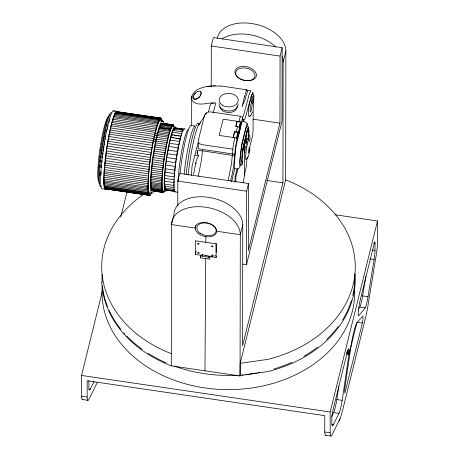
<?xml version="1.0" encoding="UTF-8"?>
<svg xmlns="http://www.w3.org/2000/svg" width="459" height="459" viewBox="0 0 459 459"><rect width="100%" height="100%" fill="white"/><g stroke="black" fill="none" stroke-linecap="round" stroke-linejoin="round"><path stroke-width="0.69" d="M82.838 399.181A20.259 2.41 -81.6 0 1 81.495 396.232L81.53 375.439L102.185 292.096M97.147 382.686L88.954 399.238A20.259 2.41 -81.6 0 1 87.141 397.064L87.17 380.752L324.783 415.67L324.748 431.994A20.259 2.41 -81.6 0 0 326.091 434.943M217.342 38.281A35.004 22.015 13.9 0 1 253.529 23.828A35.004 22.015 13.9 0 1 285.877 50.955L285.647 179.865L240.183 363.356L240.057 375.973L171.293 365.869L171.534 224.6L174.001 214.669A35.004 22.015 13.9 0 1 208.42 197.313A35.004 22.015 13.9 0 1 242.765 224.772L242.559 345.765L282.928 182.837L283.14 61.988A35.004 22.015 13.9 0 0 282.222 56.681M177.788 206.068L177.828 181.07L179.727 173.41L248.497 183.514L248.382 250.562L279.956 123.138L280.07 56.09L282.153 47.684L213.383 37.575L211.301 45.986L211.232 86.642M215.311 85.672C206.757 86.269 195.477 87.176 191.69 96.344L191.667 125.565M195.408 254.406L195.431 240.78L216.149 243.827L216.126 257.453L209.803 256.524L209.797 259.197L200.56 257.843L200.566 255.164L195.408 254.406L196.228 251.096M234.538 132.175L234.543 131.314L236.316 131.572A2.926 1.836 13.9 0 1 238.548 132.594L238.548 133.121L237.923 133.03L237.923 132.674L234.538 132.175L233.138 137.832L234.543 131.314M234.985 182.257L234.997 178.677A2.438 0.287 -81.6 0 1 235.45 175.275L237.005 169.01M235.834 181.793L235.943 176.744L237.957 168.505M235.915 126.65L237.16 121.268L235.76 126.426L237.538 126.69A2.926 1.836 13.9 0 1 239.764 127.711L238.548 133.121M236.614 138.279L237.24 138.371L237.24 138.974L238.451 134.085M236.764 138.268L237.923 133.03M237.825 133.994L238.743 134.126L240.155 127.872L239.231 127.734M238.743 134.126L240.155 127.872M240.057 375.973L240.304 234.71L242.765 224.772M239.38 127.7L240.539 122.117L237.16 121.618M240.155 128.445L239.856 128.405L241.073 122.937L242.57 117.682L243.167 121.486L243.545 119.971L242.977 119.26M242.019 160.834L242.518 162.452L241.91 164.901L240.281 165.624L240.103 161.752A7.872 0.935 -81.6 0 1 240.212 158.648L241.618 146.283A136.174 16.185 -81.6 0 1 246.322 127.304L246.753 126.139L247.223 126.368M244.687 142.835L244.63 175.556L243.029 182.825M244.119 140.477L245.502 140.683L246.598 140.133L246.942 131.222M242.926 264.223L246.472 264.745L246.598 191.179L248.497 183.514M246.867 141.068L246.776 144.717M246.598 140.133L248.199 139.507C248.399 137.235 249.461 125.755 247.504 129.943L242.874 148.974L242.203 155.567L242.191 161.901L242.518 161.637M253.207 107.475L253.024 131.102A4.693 0.557 -81.6 0 1 252.14 137.534L249.914 146.53M253.225 95.438L252.869 92.202L251.383 95.512L245.135 118.663L244.142 120.321L243.545 119.971M253.638 107.085L253.758 98.731M282.153 47.684L282.027 121.251L246.472 264.745M340.033 418.683L331.949 434.96A20.259 2.41 -81.6 0 1 330.136 432.785L330.176 411.981L377.505 220.98L335.001 214.737M374.986 250.402L374.997 243.259A3.672 0.436 -81.6 0 0 374.504 242.432L360.212 300.088A10.861 1.291 -81.6 0 0 358.181 314.484L358.554 315.93L365.238 307.851A14.097 1.675 -81.6 0 0 368.003 296.703L374.223 258.589A9.891 1.176 -81.6 0 0 374.974 251.027L374.986 250.402L372.289 250.006M377.505 220.98L377.464 242.564A14.172 1.687 -81.6 0 1 376.191 255.382L368.084 304.983A26.238 3.115 -81.6 0 1 365.507 317.846L342.609 410.26A32.279 3.838 -81.6 0 1 340.148 418.413L339.861 419.096A32.279 3.838 -81.6 0 1 339.052 420.656M204.989 370.82L205.712 258.601M349.27 351.055L349.27 350.458A10.947 1.302 -81.6 0 0 347.245 352.432L332.551 411.792L331.857 416.979L331.874 423.823A15.985 1.899 -81.6 0 0 333.079 425.269L339.006 413.37A16.937 2.014 -81.6 0 0 342.23 400.34L349.138 353.046L349.27 351.055L347.251 350.762M205.827 242.312L205.907 236.678M162.079 188.724L151.177 187.123L151.126 188.161L162.027 189.762L161.929 185.195L150.862 183.629L151.149 175.355L152.922 158.642L155.859 141.504L159.17 128.531L170.203 130.293L170.45 129.14L159.548 127.539L159.302 128.692M161.929 185.195L161.935 178.89C162.956 164.425 165.091 149.938 168.424 135.841L170.203 130.293M174.42 179.785L164.511 178.431L165.424 167.386L167.024 155.532L170.731 137.201L180.576 138.934M174.558 172.877L175.998 160.742M104.245 173.548L103.854 180.714L147.844 187.18L148.24 180.014L104.05 173.462L106.574 149.651L109.07 134.957L111.474 124.211L155.658 130.758L157.345 124.148L113.356 117.682L113.063 119.283L157.053 125.749M104.945 188.643L148.934 195.109L148.98 193.818L148.687 194.587L104.698 188.121L104.818 186.624L104.509 187.444L148.498 193.91L148.814 193.09L148.687 194.587M148.24 180.014L148.716 171.098L150.569 156.112L153.065 141.424L155.658 130.758M105.226 188.758L149.215 195.224L149.261 193.939L148.934 195.109M105.501 188.924L149.789 195.431L149.542 194.059L149.215 195.224M161.711 121.159L161.838 119.564L161.528 120.384L161.402 118.365L116.202 111.767L116.242 112.707L116.557 111.583L160.845 118.083L160.799 119.415L161.12 118.25L117.837 111.887M161.12 118.25L161.075 119.535L161.402 118.365M230.59 180.852L230.883 179.153C234.956 165.819 233.895 151.768 237.24 138.371M165.469 188.224L165.383 189.917L174.931 191.323M151.281 188.827L151.487 188.448L151.436 189.487L162.337 191.093L162.388 190.055L162.182 190.428L151.281 188.827L151.332 187.788L151.126 188.161M151.59 190.152L151.797 189.779L151.809 190.571L162.962 192.281L162.698 191.38L162.492 191.753L151.59 190.152L151.642 189.114L151.436 189.487M162.182 190.428L162.234 189.389L162.027 189.762M162.492 191.753L162.543 190.714L162.337 191.093M88.897 380.677L88.874 388.102A15.985 1.899 -81.6 0 0 90.079 389.548L94.095 381.492M240.539 122.461L241.164 122.553A2.926 1.836 13.9 0 0 238.938 121.532L223.252 119.225L220.836 128.371L219.23 135.428L234.916 137.734L233.763 142.783A3.678 0.436 -81.6 0 0 233.143 146.53L232.002 158.682A12.049 1.434 -81.6 0 1 230.888 166.933L228.593 178.402A3.121 0.373 -81.6 0 0 228.198 180.754M191.426 175.39L192.08 165.814L198.896 139.668M177.151 154.522L177.283 152.663M237.142 106.046L237.016 107.67A8.629 6.219 1.2 0 1 233.396 111.612L231.388 112.237A8.589 5.422 2.8 0 1 222.908 110.992L220.389 108.393A8.629 6.219 1.2 0 1 219.93 106.798M104.245 184.862L104.159 185.895L148.154 192.361L148.452 191.564L148.326 193.107L104.336 186.641L104.422 185.614M104.509 187.444L104.595 186.383M148.154 192.361L148.28 190.806L148.028 191.162L104.038 184.702L104.233 183.055L103.963 183.434L147.953 189.9L148.223 189.521L148.028 191.162M148.498 193.91L148.63 192.315L148.326 193.107M161.924 121.394L162.01 120.367M195.936 163.714L196.234 160.421L198.546 155.653L197.135 153.541L197.422 150.644L202.442 150.827L234.681 155.744M174.254 189.378L164.706 187.978L164.953 185.327L164.5 186.119L174.047 187.524L174.191 186.383M174.649 189.223L174.523 190.542L164.982 189.142L165.102 187.817M151.022 183.594L150.913 184.805L161.981 186.371M151.074 184.77L150.965 185.981L161.35 187.444M151.126 185.941L151.177 187.123M202.442 150.827L202.109 154.293A12.049 1.434 -81.6 0 1 201.002 162.543L198.707 174.007A3.121 0.373 -81.6 0 0 198.311 176.359M178.511 147.196L178.74 145.113M146.742 187.932L148.165 188.144L147.907 188.511L103.912 182.045L104.113 180.347M103.963 183.434L104.17 181.678L103.912 182.045M147.907 188.511L148.108 186.813L146.685 186.606M147.953 189.9L148.165 188.144M174.236 180.932L173.961 182.653L174.317 182.607L164.775 181.202L164.408 184.059L173.955 185.459L174.173 183.749M164.5 186.119L164.792 183.835M179.945 140.913L180.192 139.18M180.823 137.201L180.989 136.048L171.442 134.642L171.029 137.534L170.731 137.201M331.708 416.422L333.613 412.578A16.937 2.014 -81.6 0 0 336.843 399.548L338.811 386.134M111.663 124.297L111.933 122.501L156.135 129.054M112.139 122.587L112.403 120.855L156.594 127.401M112.598 120.941L113.063 119.283M249.736 151.131L249.994 149.404M164.873 178.379L164.414 181.248L164.775 181.202M358.106 309.182L359.85 307.06A14.097 1.675 -81.6 0 0 362.61 295.912L365.823 276.261M172.527 132.536L172.9 130.431L182.441 131.836M181.414 135.675L181.781 133.575L172.234 132.175L171.741 134.975L173.106 135.175M113.792 116.488L113.918 117.034L114.222 115.381L158.212 121.847L157.907 123.5L157.781 122.949L113.792 116.488L113.476 118.198L113.356 117.682M114.652 114.257L114.773 114.79L115.089 113.373L159.084 119.839L158.768 121.251L158.642 120.717L114.652 114.257L114.348 115.915L114.222 115.381M157.781 122.949L157.466 124.664L157.345 124.148M158.642 120.717L158.338 122.381L158.212 121.847M249.742 150.259L249.616 150.879M174.667 174.248L174.518 176.962L164.97 175.562M193.491 174.523L195.861 162.698M246.655 142.422L246.925 141.097M166.497 128.704L159.68 127.705L159.921 126.546L170.96 128.313L171.586 126.363L160.684 124.762L160.438 125.72L165.206 126.42M160.059 126.713L160.438 125.72M167.856 128.904L170.582 129.306L170.96 128.313M173.204 130.861L173.605 128.968L183.152 130.373M183.72 129.57L174.173 128.164L173.64 130.689L173.605 128.968M247.562 158.171L247.82 156.978M115.616 113.264L115.834 112.289L159.824 118.755L159.87 119.696L160.197 118.227L160.237 119.174L160.552 118.043L160.507 119.288L160.845 118.083M115.984 112.742L116.202 111.767M150.294 192.878A36.651 4.355 -81.6 0 1 153.432 141.234L155.211 133.276A36.651 4.355 -81.6 0 1 161.126 121.056M115.089 113.373L115.129 114.285L115.467 112.776L159.457 119.237L159.124 120.751L159.084 119.839M159.824 118.755L159.502 120.212L159.457 119.237M153.799 191.185A36.651 4.355 -81.6 0 1 150.472 181.403A36.651 4.355 -81.6 0 1 155.526 141.544L157.299 133.586A36.651 4.355 -81.6 0 1 163.215 121.365L161.82 121.159M147.305 194.828L150.145 195.241L151.218 192.723L151.258 193.635M249.432 152.772L248.485 156.175L246.621 159.537M198.569 139.37L204.645 114.836L206.229 113.098L205.609 114.079M236.316 131.572L237.538 126.69M238.548 132.594L239.764 127.711M231.617 181.775L234.675 168.528L234.48 164.339A11.452 1.36 -81.6 0 1 234.635 159.921L235.811 148.033A6.552 0.78 -81.6 0 1 236.689 143.26A140.316 16.679 -81.6 0 1 241.537 123.7A6.552 0.78 -81.6 0 1 242.409 121.405L242.805 121.291M362.409 323.016L363.069 318.535L362.874 316.044L357.28 322.304L356.213 324.174A29.244 3.477 -81.6 0 0 351.25 344.21L344.629 389.582L344.835 393.145L362.409 323.016L357.022 322.224L349.959 350.733M244.366 175.172L246.013 168.092L246.867 160.753M120.769 217.084L127.137 191.392M197.135 153.541L197.64 151.516M195.798 225.421L195.144 228.071L171.534 224.6A35.004 22.015 13.9 0 1 205.959 207.25A35.004 22.015 13.9 0 1 240.304 234.71L216.7 231.238M200.56 257.843L201.294 254.883L202.614 255.078M236.517 138.331L237.923 132.674M239.139 127.774L240.539 122.117M238.921 132.192L239.701 129.036M216.126 257.453L216.453 256.128M242.077 154.505L245.502 140.683M248.199 139.507L248.778 137.178L248.973 131.79A6.724 0.798 -81.6 0 0 248.893 129.828L248.262 127.562L247.711 128.44A134.843 16.025 -81.6 0 0 243.058 147.236L241.853 158.217A6.724 0.798 -81.6 0 0 241.761 160.897L241.91 164.901M283.14 61.988L285.877 50.955M161.011 124.303L161.086 124.802L161.333 123.85L172.234 125.45L171.987 126.403L171.913 125.909L161.011 124.303L160.765 125.261L160.684 124.762M173.99 126.202L173.783 126.575L173.617 125.118L161.66 123.391L161.407 124.343L161.333 123.85M171.913 125.909L171.666 126.862L171.586 126.363M162.406 192.103L163.765 192.304L164.339 190.887L164.414 191.386M238.938 121.532L240.017 117.567A3.678 0.436 -81.6 0 1 240.631 116.322M149.789 195.431L150.104 194.3L150.145 195.241M176.572 156.938L176.927 155.739M176.176 160.139L176.531 158.946L166.984 157.54M208.397 112.019L210.492 104.25L211.846 103.321L215.885 102.908L213.096 112.966M209.465 256.007L209.017 257.401L202.264 256.151L202.706 254.756M216.137 252.048L216.338 251.423M215.323 255.072L214.887 256.3M252.461 111.824L251.125 115.198L249.696 116.259M162.216 123.305L173.364 125.009L173.129 125.697L172.871 124.796L161.97 123.196L161.734 123.884L161.66 123.391M162.962 192.281L163.197 191.592L163.209 192.39L152.308 190.783L152.543 190.095L152.554 190.892L163.456 192.493L163.691 191.805L163.765 192.304M163.209 192.39L163.444 191.701L163.456 192.493M172.871 124.796L172.309 125.944L172.234 125.45M173.617 125.118L173.376 125.806L173.364 125.009M151.809 190.571L152.044 189.883L152.055 190.68M164.706 187.978L165.051 186.985M164.982 189.142L165.32 188.15M193.767 95.202L193.004 97.101L193.337 98.61C196.618 100.923 201.266 96.361 201.134 92.907L200.83 92.374M242.495 118.181L244.142 113.482L249.191 94.359L250.166 91.731L251.033 90.934M205.672 113.958L206.349 112.851L208.375 111.973L210.589 111.887L240.476 116.282M204.611 115.909L198.208 125.686L200.79 122.398M147.844 187.18L148.108 186.813M194.507 94.319L195.419 93.498M248.199 128.095A9.639 1.147 -81.6 0 0 248.061 126.535L247.355 124.056L246.822 124.418L246.363 125.881A138.216 16.426 -81.6 0 0 241.583 145.147L239.862 159.629A9.639 1.147 -81.6 0 0 239.73 163.381L239.902 167.156L238.623 168.436L237.125 169.159L234.675 168.528M240.183 363.356L268.073 359.328A126.782 97.406 0.1 0 0 354.905 274.166A126.782 97.406 0.1 0 0 285.647 179.865M238.686 375.772L268.05 371.532A126.782 97.406 0.1 0 0 355.042 273.627M206.757 86.585L211.742 86.194M213.171 86.085L220.647 86.051M213.722 102.85C207.061 102.805 199.866 105.995 193.692 102.242L191.73 99.62L191.69 96.344M248.204 138.549L245.364 138.274M235.048 154.264L197.886 148.768L198.586 145.153L198.213 142.405A6.191 3.07 4.4 0 0 203.027 144.797L232.914 149.186M211.301 45.986L280.07 56.09M220.498 85.931L246.644 89.775M245.921 90.084L250.786 90.802M253.012 119.179L279.956 123.138M240.441 122.846L241.073 122.937M240.441 123.425L241.067 123.517M239.139 128.118L239.764 128.21M113.224 110.82L116.437 111.29M237.825 133.414L238.743 133.552M166.571 126.621L171.339 127.321M174.747 127.809L184.294 129.214M175.183 127.998L183.365 129.197M236.517 138.664L237.142 138.756A2.926 1.836 13.9 0 0 234.916 137.734M158.923 129.685L169.824 131.291M158.516 131.148L169.417 132.749M158.114 132.605L169.015 134.206M111.221 125.892L155.211 132.358M174.472 135.376L176.514 135.675M177.88 135.875L179.245 136.076M155.211 133.276L157.299 133.586M157.707 134.062L168.608 135.663M110.757 127.963L154.752 134.43M172.395 137.729L173.76 137.929M175.803 138.234L177.168 138.434M178.534 138.635L179.894 138.836M157.299 135.52L168.201 137.121M154.769 135.267L156.858 135.571M110.298 130.029L154.287 136.489M156.892 137.35L167.793 138.951M154.322 137.258L156.416 137.562M170.318 140.087L179.865 141.492L179.458 141.917L179.153 144.694L169.606 143.288M109.821 132.163L153.811 138.629M156.485 139.169L167.386 140.775M153.845 139.393L155.94 139.702M109.374 134.16L153.369 140.626M156.077 140.993L166.978 142.594M153.432 141.234L155.526 141.544M155.67 142.824L166.571 144.424M108.944 136.507L152.933 142.973M168.889 146.49L178.436 147.89L177.771 151.516L168.224 150.116M155.291 144.895L166.192 146.496M108.513 138.847L152.508 145.308M154.912 146.955L165.814 148.555M108.072 141.263L152.061 147.729M154.528 149.02L165.435 150.621M195.121 155.148L198.546 155.653M107.653 143.529L151.648 149.995M154.149 151.091L165.051 152.692M167.558 153.736L177.105 155.142M107.28 145.991L151.275 152.457M153.822 153.266L164.724 154.867M106.913 148.441L150.902 154.907M153.495 155.429L164.397 157.03M153.168 157.592L164.07 159.193M106.528 150.982L150.523 157.443M166.41 161.344L175.958 162.75M152.841 159.766L163.743 161.367M106.172 153.358L150.162 159.818M152.589 161.895L163.49 163.496M105.886 155.767L149.875 162.228M165.969 165.068L175.516 166.468M266.622 180.439L282.928 182.837M152.336 164.012L163.243 165.613M105.599 158.166L149.594 164.626M152.09 166.129L162.991 167.73M165.527 168.786L175.074 170.191M105.306 160.65L149.295 167.11M151.837 168.258L162.738 169.859M105.031 162.974L149.02 169.434M151.677 170.191L162.578 171.792M165.246 172.177L174.793 173.577M104.853 165.165L148.842 171.632M151.516 172.119L162.417 173.72M151.355 174.047L162.262 175.648M104.669 167.346L148.664 173.812M151.2 175.981L162.102 177.581M104.486 169.606L148.475 176.072M177.828 181.07L246.598 191.179M151.143 177.593L162.044 179.194M104.308 171.723L148.303 178.19M151.086 179.199L161.987 180.8M151.028 180.806L161.929 182.407M104.182 175.367L148.177 181.833M150.977 182.418L161.878 184.019M104.118 177.249L148.108 183.715M104.055 179.016L148.045 185.476M165.819 190.106L175.367 191.506M177.622 192.223L175.573 191.919A31.998 3.804 -81.6 0 1 176.216 158.808A31.998 3.804 -81.6 0 1 185.029 129.208M152.864 190.697L154.907 191.001M156.272 191.202L157.632 191.403M158.998 191.598L161.04 191.902M106.861 188.884L108.284 189.091M109.701 189.297L111.83 189.613M113.247 189.819L114.67 190.032M116.087 190.238L117.504 190.445M119.633 190.76L121.056 190.967M122.473 191.179L123.89 191.386M125.313 191.592L127.441 191.908M128.859 192.114L130.276 192.327M131.699 192.533L133.116 192.74M135.244 193.055L136.662 193.262M138.084 193.468L139.502 193.681M140.919 193.887L143.047 194.203M144.47 194.409L145.887 194.616M373.649 243.058L374.997 243.259M370.04 258.91L374.079 259.501M362.61 295.912L368.003 296.703M359.85 307.06L365.238 307.851M347.239 351.106L349.259 351.405M347.222 351.485L349.242 351.783M347.193 351.887L349.213 352.185M347.159 352.305L349.179 352.604M346.442 352.65L349.138 353.046M347.067 353.206L349.087 353.499M347.01 353.671L349.029 353.969M346.952 354.141L348.972 354.44M336.843 399.548L342.23 400.34M81.53 375.439L330.176 411.981M333.613 412.578L339.006 413.37M88.868 388.968L90.28 389.175M331.932 424.701L333.28 424.896M81.495 396.232L87.141 397.064M324.748 431.994L330.136 432.785M82.241 399.485L87.887 400.311M325.494 435.241L330.882 436.033M202.918 254.952L206.975 255.703M205.534 255.611L212.735 256.942M243.66 121.417L246.431 122.794L247.355 124.056M241.445 116.575L242.151 117.051M200.273 91.444L200.83 91.915A5.066 2.823 -43.2 0 1 199.659 96.545L198.747 97.48A4.946 2.754 -43.2 0 1 193.893 98.989L193.337 98.519A5.066 2.823 -43.2 0 1 194.507 93.888L195.419 92.953A4.946 2.754 -43.2 0 1 200.273 91.444M252.932 94.106A6.661 0.792 -81.6 0 0 250.987 99.442L252.243 100.573A12.582 1.497 -81.6 0 0 250.861 104.623A4.263 0.505 -81.6 0 0 250.057 110.573L250.436 112.094L251.245 110.217A5.789 0.689 -81.6 0 0 252.307 103.04A6.787 0.809 -81.6 0 0 253.15 101.795A3.534 0.419 -81.6 0 0 253.936 95.937A5.795 0.689 -81.6 0 0 252.243 100.573M251.389 102.059L252.307 103.04M249.3 135.003L249.851 135.933L250.121 139.175M163.215 121.365L163.754 123.683M174.173 128.164L174.196 129.312M216.114 243.316L216.229 252.066M209 256.076L209.017 257.401M202.247 254.825L202.264 256.151M239.65 78.495A10.97 6.902 13.9 0 1 240.682 66.578A10.97 6.902 13.9 0 1 256.42 75.27A10.97 6.902 13.9 0 1 240.246 78.828M222.058 38.906A35.004 22.015 13.9 0 1 275.807 47.059M171.31 353.665A126.782 97.406 0.1 0 1 144.614 193.658M171.293 365.869A126.782 97.406 0.1 0 1 101.726 281.505M354.623 274.482A126.351 97.073 0.1 0 1 352.805 295.361M351.479 300.341A126.351 97.073 0.1 0 1 342.517 320.095M338.323 326.292A126.351 97.073 0.1 0 1 326.71 339.402M317.485 347.256A126.351 97.073 0.1 0 1 303.933 356.236M291.861 362.346A126.351 97.073 0.1 0 1 277.695 367.779M277.058 367.986A126.351 97.073 0.1 0 1 273.862 368.973M259.421 372.49A126.351 97.073 0.1 0 1 258.084 372.748M256.742 372.989A126.351 97.073 0.1 0 1 254.728 373.328M254.051 373.437A126.351 97.073 0.1 0 1 245.904 374.521M243.172 374.791A126.351 97.073 0.1 0 1 241.801 374.905M236.999 375.227A126.351 97.073 0.1 0 1 174.053 365.978M166.106 362.794A126.351 97.073 0.1 0 1 149.565 354.193M149.032 353.86A126.351 97.073 0.1 0 1 147.964 353.189M142.261 349.345A126.351 97.073 0.1 0 1 126.776 336.005M124.842 333.94A126.351 97.073 0.1 0 1 123.901 332.89M120.757 329.155A126.351 97.073 0.1 0 1 109.07 310.25M107.526 306.623A126.351 97.073 0.1 0 1 102.368 285.429M102.133 282.256A126.351 97.073 0.1 0 1 102.116 274.637M354.6 288.665A126.351 97.073 0.1 0 1 228.157 389.628A126.351 97.073 0.1 0 1 102.122 288.183M99.253 167.07A32.537 3.867 -81.6 0 1 99.339 165.774M99.689 161.648A32.537 3.867 -81.6 0 1 99.827 160.225M100.114 157.546A32.537 3.867 -81.6 0 1 100.274 156.175M100.991 150.615A32.537 3.867 -81.6 0 1 101.192 149.209M98.553 180.869A32.537 3.867 -81.6 0 1 100.165 147.614A32.537 3.867 -81.6 0 1 108.169 117.108M175.935 128.227A32.618 3.879 -81.6 0 0 170.323 138.079L168.74 145.164A32.618 3.879 -81.6 0 0 164.276 179.842A32.618 3.879 -81.6 0 0 166.869 189.986M163.823 190.812A32.618 3.879 -81.6 0 1 166.623 144.849L168.201 137.769A32.618 3.879 -81.6 0 1 173.462 126.891M180.094 173.387A36.364 4.32 -81.6 0 1 190.795 125.399L194.863 125.995A36.364 4.32 -81.6 0 0 184.157 173.984M178.04 181.179A31.998 3.804 -81.6 0 1 187.8 129.748M99.689 175.722A35.463 4.217 -81.6 0 1 99.775 172.435M100.051 167.61A35.463 4.217 -81.6 0 1 100.263 164.907M100.59 161.384A35.463 4.217 -81.6 0 1 100.733 160.053M100.957 158.005A35.463 4.217 -81.6 0 1 101.204 155.922M101.468 153.822A35.463 4.217 -81.6 0 1 101.657 152.428M101.846 151.028A35.463 4.217 -81.6 0 1 102.047 149.611M102.259 148.194A35.463 4.217 -81.6 0 1 102.581 146.071M102.805 144.665A35.463 4.217 -81.6 0 1 103.034 143.277M103.269 141.9A35.463 4.217 -81.6 0 1 103.504 140.529M103.751 139.163A35.463 4.217 -81.6 0 1 104.382 135.835M104.635 134.556A35.463 4.217 -81.6 0 1 105.725 129.495M106.545 126.093A35.463 4.217 -81.6 0 1 107.125 123.907M101.313 186.635A37.598 4.47 -81.6 0 1 101.376 152.6A37.598 4.47 -81.6 0 1 111.319 112.478M117.602 111.789A39.526 4.699 -81.6 0 0 111.221 124.968L109.305 133.552A39.526 4.699 -81.6 0 0 105.92 189.251L102.707 188.781A39.526 4.699 -81.6 0 1 103.499 147.884A39.526 4.699 -81.6 0 1 114.389 111.319M99.316 183.904A35.463 4.217 -81.6 0 1 101.072 147.655A35.463 4.217 -81.6 0 1 109.793 114.4M186.102 174.753A39.526 4.699 -81.6 0 1 198.833 123.729M188.161 175.057A39.526 4.699 -81.6 0 1 199.734 123.528M100.991 175.114A37.598 4.47 -81.6 0 1 101.187 170.977M101.405 167.799A37.598 4.47 -81.6 0 1 101.634 165.108M101.898 162.337A37.598 4.47 -81.6 0 1 102.105 160.363M102.334 158.338A37.598 4.47 -81.6 0 1 102.581 156.284M102.753 154.907A37.598 4.47 -81.6 0 1 103.023 152.841M103.212 151.464A37.598 4.47 -81.6 0 1 103.935 146.582M104.153 145.193A37.598 4.47 -81.6 0 1 104.377 143.822M104.6 142.468A37.598 4.47 -81.6 0 1 104.836 141.114M105.071 139.76A37.598 4.47 -81.6 0 1 105.312 138.423M105.559 137.098A37.598 4.47 -81.6 0 1 105.811 135.795M106.936 130.333A37.598 4.47 -81.6 0 1 108.008 125.732M108.926 122.237A37.598 4.47 -81.6 0 1 109.827 119.214M245.858 143.179A2.863 0.339 -81.6 0 1 245.863 140.006M247.091 158.298A10.534 1.251 -81.6 0 1 245.674 156.381A10.534 1.251 -81.6 0 1 247.797 142.313A10.534 1.251 -81.6 0 1 249.581 141.774M249.26 151.235A3.052 0.361 -81.6 0 1 248.548 152.072A3.052 0.361 -81.6 0 1 249.363 147.201A3.052 0.361 -81.6 0 1 249.518 149.697M250.166 115.427A17.947 2.134 -81.6 0 1 248.468 110.935A4.906 0.585 -81.6 0 1 249.392 104.095A14.47 1.721 -81.6 0 1 250.987 99.442M252.674 96.574A2.737 0.327 -81.6 0 1 252.737 97.17M251.968 101.783A2.737 0.327 -81.6 0 1 251.716 101.301M246.167 146.57A2.639 0.316 -81.6 0 0 245.68 146.874L245.008 149.582A4.32 0.516 -81.6 0 0 245.003 152.962M238.101 103.889A9.536 6.776 1.4 0 1 228.467 111.055A9.536 6.776 1.4 0 1 219.104 103.482M244.44 97.027L242.031 106.752L244.854 100.234L247.487 91.341L246.844 90.549A3.402 0.407 -81.6 0 0 246.426 90.205L244.44 97.027M200.468 233.459A9.805 6.191 12 0 0 216.069 231.456A9.805 6.191 12 0 0 202.97 223.028A9.805 6.191 12 0 0 200.468 233.459M239.282 78.46A9.805 6.191 12 0 0 254.883 76.458A9.805 6.191 12 0 0 241.784 68.03A9.805 6.191 12 0 0 239.282 78.46M198.294 233.499A10.97 6.902 13.9 0 0 216.327 233A10.97 6.902 13.9 0 0 203.142 222.46A10.97 6.902 13.9 0 0 198.294 233.499M197.949 253.075A0.74 0.459 17.6 0 0 199.183 253.184A0.74 0.459 17.6 0 0 198.397 252.404A0.74 0.459 17.6 0 0 197.949 253.075M197.829 243.947A0.74 0.459 17.6 0 0 199.063 244.056A0.74 0.459 17.6 0 0 198.277 243.276A0.74 0.459 17.6 0 0 197.829 243.947M211.915 255.657A0.74 0.459 17.6 0 0 213.148 255.766A0.74 0.459 17.6 0 0 212.362 254.986A0.74 0.459 17.6 0 0 211.915 255.657M211.794 246.529A0.74 0.459 17.6 0 0 213.028 246.638A0.74 0.459 17.6 0 0 212.242 245.858A0.74 0.459 17.6 0 0 211.794 246.529M222.472 105.203A9.536 6.776 1.4 0 0 238.06 101.519A9.536 6.776 1.4 0 0 225.547 93.705A9.536 6.776 1.4 0 0 222.472 105.203"/></g></svg>
